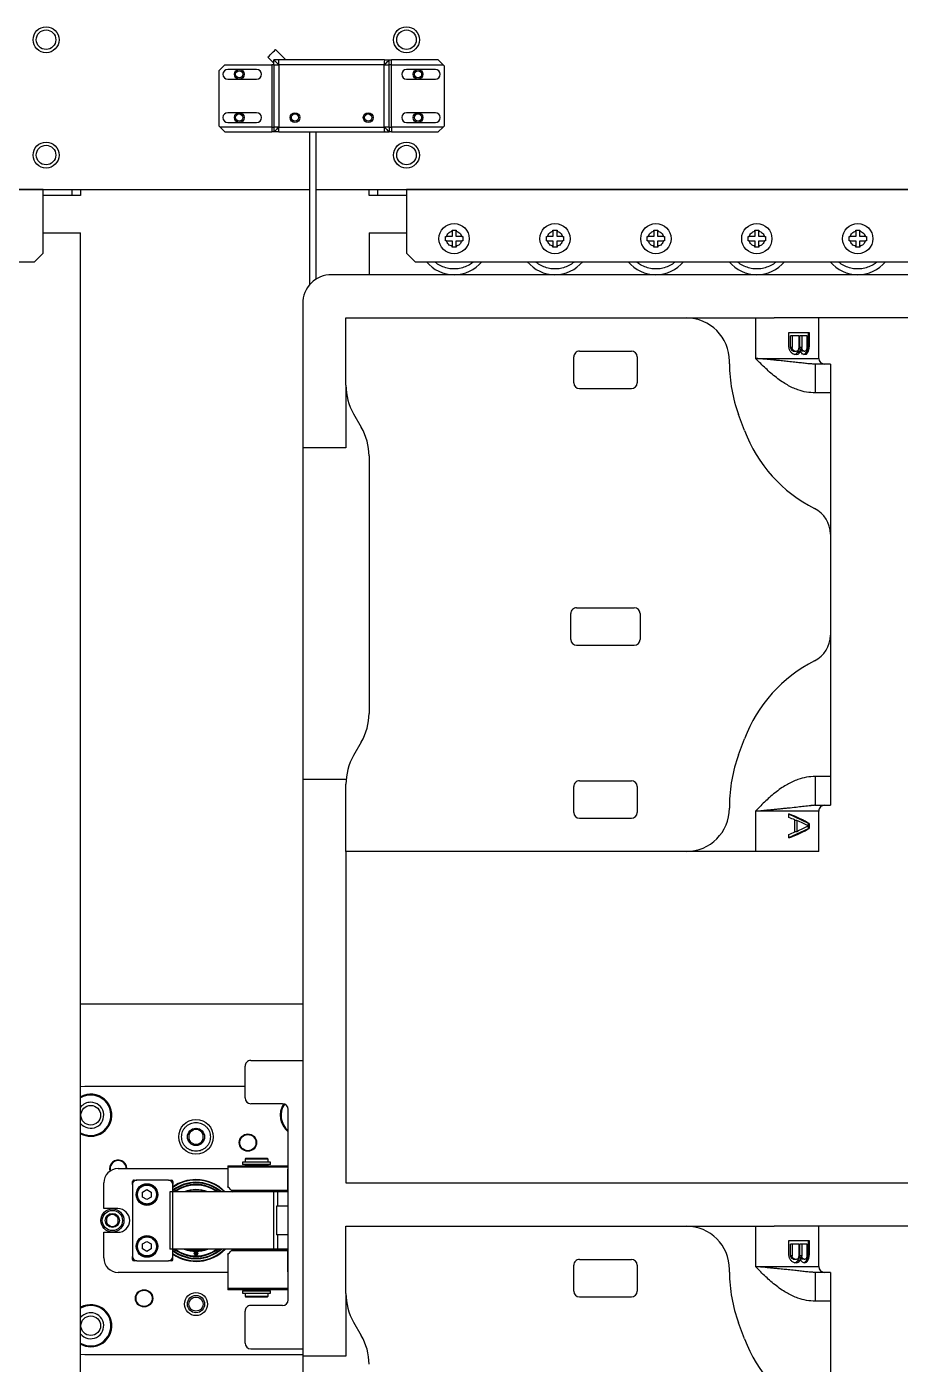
# Model space of a CAD drawing. Header units: millimetres. Extents: x 914 to 910632, y -176 to 682692.
# Drawn here: x 2383.56 to 2388.33, y 1809.7 to 1817.01 of the extents above; entities that cross this region are included whole.
import ezdxf

# ---------------------------------------------------------------- set-up
doc = ezdxf.new("R2010")
doc.units = ezdxf.units.MM
doc.layers.add('画图', color=3, linetype='Continuous', lineweight=30)

# ---------------------------------------------------------------- blocks, each defined once
blk = doc.blocks.new('SDHGSJH')
at = {"color": 7, "linetype": 'Continuous', "lineweight": 30}
for p, q in [((-900, 329.05), (-900, -342.29)), ((-977, 47.21), (-977, 162.21)), ((-1160, 28.21), (-1160, 77.21)), ((-992, 47.21), (-977, 47.21)), ((-992, 25.5), (-992, 47.21)), ((-977, -152.79), (-977, 47.21)), ((-901.5, 46.71), (-977, 46.71)), ((-900, 46.57), (-901.5, 46.71)), ((-959, 44.71), (-977, 44.71)), ((-957, 42.71), (-957, 31.71)), ((-1130.25, 41.22), (-1128.18, 35.7)), ((-994.68, 35.5), (-997.32, 40.07)), ((-1160, 28.21), (-1154.78, 28.21)), ((-1160, 18.21), (-1160, 28.21)), ((-1154.78, 18.21), (-1154.78, 28.21)), ((-970, 29.71), (-959, 29.71)), ((-1093, 15.71), (-1093, 24.71)), ((-1073, 26.71), (-1091, 26.71)), ((-1071, 24.71), (-1071, 15.71)), ((-992, 25.5), (-992, 2.21)), ((-972, 27.71), (-972, -38.29)), ((-972, 24.21), (-951, 24.21)), ((-951, 23.71), (-972, 23.71)), ((-965.88, 25.46), (-965.88, 24.66)), ((-956.12, 25.46), (-965.88, 25.46)), ((-956.12, 24.66), (-965.88, 24.66)), ((-964.77, 26.71), (-964.98, 26.51)), ((-964.98, 26.51), (-964.98, 25.46)), ((-957.02, 26.51), (-964.98, 26.51)), ((-964.98, 24.46), (-964.98, 24.21)), ((-957.02, 24.46), (-964.98, 24.46)), ((-957.22, 26.71), (-964.77, 26.71)), ((-964.75, 24.66), (-964.75, 24.46)), ((-957.25, 24.46), (-957.25, 24.66)), ((-957.02, 26.51), (-957.22, 26.71)), ((-957.02, 25.46), (-957.02, 26.51)), ((-957.02, 24.21), (-957.02, 24.46)), ((-956.12, 24.66), (-956.12, 25.46)), ((-951, 23.71), (-951, 24.21)), ((-951, 12), (-951, 23.71)), ((-1160, 18.21), (-1154.78, 18.21)), ((-1156, 16.21), (-1156, 2.21)), ((-1154.78, 18.4), (-1153.33, 18.15)), ((-1151.78, 14.09), (-1152.23, 13.25)), ((-1151.78, 14.09), (-1152.21, 14.09)), ((-1151.18, 14.71), (-1151.78, 14.09)), ((-1151.18, 14.71), (-1151.71, 14.71)), ((-1151.32, 14.92), (-1150.78, 14.92)), ((-1150.76, 14.91), (-1151.18, 14.71)), ((-1149.63, 13.67), (-1149.48, 14.09)), ((-1148.77, 14.09), (-1149.48, 14.09)), ((-1148.77, 14.09), (-1148.92, 13.67)), ((-1148.17, 14.71), (-1148.86, 14.71)), ((-1148.17, 14.71), (-1148.77, 14.09)), ((-1148.39, 14.92), (-1147.56, 14.92)), ((-1147.72, 14.92), (-1148.17, 14.71)), ((-1134, 2.21), (-1134, 16.21)), ((-1125, 18.15), (-1125, 17.21)), ((-971.72, 17.86), (-972, 18.15)), ((-972, 17.86), (-971.72, 17.86)), ((-971.72, 10.86), (-971.72, 17.86)), ((-951, 18.21), (-913, 18.21)), ((-931.5, 14.21), (-930.5, 14.21)), ((-919.5, 14.21), (-930.5, 14.21)), ((-919.5, 14.21), (-918.5, 14.21)), ((-1152.68, 7.21), (-1152.68, 12.21)), ((-1152.38, 12.21), (-1152.68, 12.21)), ((-1152.23, 13.25), (-1152.57, 13.25)), ((-1152.23, 13.25), (-1152.38, 12.21)), ((-1152.38, 12.21), (-1152.38, 7.21)), ((-1151.96, 12.42), (-1151.96, 8.46)), ((-1150.92, 13.67), (-1151.19, 13.67)), ((-1150.92, 13.67), (-1150.28, 13.67)), ((-1150.5, 13.46), (-1149.83, 13.46)), ((-1150.28, 13.67), (-1149.83, 13.46)), ((-1150.22, 13.05), (-1149.53, 13.05)), ((-1150.07, 8.46), (-1150.07, 12.42)), ((-1150.07, 12.42), (-1149.38, 12.42)), ((-1149.83, 13.46), (-1149.53, 13.05)), ((-1149.63, 13.67), (-1148.92, 13.67)), ((-1149.53, 13.05), (-1149.38, 12.42)), ((-1149.38, 12.42), (-1149.38, 8.46)), ((-1149.18, 12.42), (-1149.18, 8.46)), ((-1147.73, 13.67), (-1148.22, 13.67)), ((-1147.12, 13.67), (-1147.73, 13.67)), ((-1147.22, 13.46), (-1146.67, 13.46)), ((-1147.12, 13.67), (-1146.67, 13.46)), ((-1146.87, 13.05), (-1146.37, 13.05)), ((-1146.7, 8.46), (-1146.7, 12.42)), ((-1146.7, 12.42), (-1146.22, 12.42)), ((-1146.67, 13.46), (-1146.37, 13.05)), ((-1146.37, 13.05), (-1146.22, 12.42)), ((-1146.22, 12.42), (-1146.22, 8.46)), ((-1145.61, 12.21), (-1145.61, 7.21)), ((-1073, 13.71), (-1091, 13.71)), ((-972, 10.58), (-971.72, 10.86)), ((-972, 10.86), (-971.72, 10.86)), ((-952.6, 10.26), (-972, 10.26)), ((-972, 10.11), (-968.22, 10.11)), ((-971.82, 10.76), (-952.19, 10.76)), ((-968.22, 5.21), (-968.22, 10.11)), ((-968.22, 10.11), (-966.96, 10.11)), ((-966.96, 10.11), (-966.96, -9.69)), ((-966.96, 10.11), (-932.01, 10.11)), ((-964.98, 10.26), (-964.98, 10.11)), ((-957.02, 10.11), (-957.02, 10.26)), ((-952.72, 10.11), (-952.6, 10.26)), ((-952.6, 10.26), (-952.19, 10.76)), ((-932.01, 10.11), (-932.01, -9.69)), ((-932.01, 10.11), (-930.95, 10.11)), ((-932, 13.71), (-932, 12.71)), ((-932, 12.71), (-932, 10.11)), ((-930.95, -9.69), (-930.95, 10.11)), ((-924.5, 10.08), (-923, 10.94)), ((-924.5, 8.35), (-924.5, 10.08)), ((-923, 10.94), (-921.5, 10.08)), ((-921.5, 10.08), (-921.5, 8.35)), ((-918, 13.71), (-918, 12.71)), ((-918, -12.29), (-918, 12.71)), ((-908, 13.21), (-908, 4.31)), ((-1145.61, 7.21), (-1152.68, 7.21)), ((-1151.96, 8.46), (-1150.07, 8.46)), ((-1150.07, 8.46), (-1149.38, 8.46)), ((-1149.18, 8.46), (-1146.7, 8.46)), ((-1146.7, 8.46), (-1146.22, 8.46)), ((-972, 5.21), (-968.22, 5.21)), ((-968.22, 5.21), (-967.91, 5.21)), ((-967.91, -4.79), (-967.91, 5.21)), ((-923, 7.48), (-924.5, 8.35)), ((-921.5, 8.35), (-923, 7.48)), ((-1202, 2.21), (-1140.56, 2.21)), ((-1134, 2.21), (-1140.56, 2.21)), ((-1110, 2.21), (-1134, 2.21)), ((-992, 2.21), (-1110, 2.21)), ((-908, 4.31), (-912.9, 4.31)), ((-912.9, -3.89), (-908, -3.89)), ((-908, -3.89), (-908, -12.79)), ((-972, -4.79), (-968.22, -4.79)), ((-968.22, -9.69), (-968.22, -4.79)), ((-968.22, -4.79), (-967.91, -4.79)), ((-924.5, -7.92), (-923, -7.06)), ((-924.5, -9.65), (-924.5, -7.92)), ((-923, -7.06), (-921.5, -7.92)), ((-921.5, -7.92), (-921.5, -9.65)), ((-992, -12.79), (-1202, -12.79)), ((-992, -127.79), (-992, -12.79)), ((-972, -9.69), (-968.22, -9.69)), ((-972, -9.84), (-952.6, -9.84)), ((-971.72, -10.44), (-972, -10.15)), ((-971.72, -10.44), (-972, -10.44)), ((-952.19, -10.34), (-971.82, -10.34)), ((-971.72, -17.44), (-971.72, -10.44)), ((-968.22, -9.69), (-966.96, -9.69)), ((-966.96, -9.69), (-932.01, -9.69)), ((-964.98, -9.69), (-964.98, -9.84)), ((-957.02, -9.84), (-957.02, -9.69)), ((-952.6, -9.84), (-952.72, -9.69)), ((-952.19, -10.34), (-952.6, -9.84)), ((-951, -18.29), (-951, -11.57)), ((-932.01, -9.69), (-930.95, -9.69)), ((-932, -9.69), (-932, -12.29)), ((-932, -13.29), (-932, -12.29)), ((-930.5, -13.79), (-931.5, -13.79)), ((-930.5, -13.79), (-919.5, -13.79)), ((-923, -10.52), (-924.5, -9.65)), ((-921.5, -9.65), (-923, -10.52)), ((-918.5, -13.79), (-919.5, -13.79)), ((-918, -12.29), (-918, -13.29)), ((-972, -17.72), (-971.72, -17.44)), ((-971.72, -17.44), (-972, -17.44)), ((-972, -18.29), (-951, -18.29)), ((-913, -17.79), (-951, -17.79)), ((-951, -18.79), (-951, -18.29)), ((-951, -18.79), (-972, -18.79)), ((-965.88, -19.24), (-965.88, -20.04)), ((-965.88, -19.24), (-956.12, -19.24)), ((-965.88, -20.04), (-956.12, -20.04)), ((-964.98, -18.79), (-964.98, -19.04)), ((-964.98, -19.04), (-957.02, -19.04)), ((-964.98, -20.04), (-964.98, -21.09)), ((-964.98, -21.09), (-964.77, -21.29)), ((-964.98, -21.09), (-957.02, -21.09)), ((-964.77, -21.29), (-957.22, -21.29)), ((-964.75, -19.04), (-964.75, -19.24)), ((-957.25, -19.24), (-957.25, -19.04)), ((-957.22, -21.29), (-957.02, -21.09)), ((-957.02, -19.04), (-957.02, -18.79)), ((-957.02, -21.09), (-957.02, -20.04)), ((-956.12, -20.04), (-956.12, -19.24)), ((-970, -40.29), (-959, -40.29)), ((-957, -42.29), (-957, -53.29)), ((-957, -46.29), (-901.5, -46.29)), ((-901.5, -46.29), (-900, -46.15)), ((-959, -55.29), (-977, -55.29)), ((-977, -74.79), (-900, -74.79)), ((-1156, -127.79), (-1156, -141.79)), ((-1156, -127.79), (-1134, -127.79)), ((-1134, -141.79), (-1134, -127.79)), ((-1134, -127.79), (-1110, -127.79)), ((-1110, -127.79), (-992, -127.79)), ((-992, -127.79), (-992, -151.07)), ((-1145.61, -132.6), (-1152.38, -135.79)), ((-1145.61, -132.45), (-1145.61, -133.7)), ((-1152.68, -137.45), (-1152.68, -135.79)), ((-1152.68, -135.79), (-1152.38, -135.79)), ((-1152.38, -137.45), (-1152.68, -137.45)), ((-1152.38, -135.79), (-1152.38, -137.45)), ((-1152.38, -137.45), (-1145.61, -140.65)), ((-1148.39, -138.5), (-1148.39, -134.75)), ((-1147.73, -134.75), (-1148.39, -134.75)), ((-1148.39, -138.5), (-1147.73, -138.5)), ((-1147.73, -134.54), (-1147.73, -138.7)), ((-1154.78, -143.79), (-1160, -143.79)), ((-1160, -153.79), (-1160, -143.79)), ((-1153.33, -143.73), (-1154.78, -143.98)), ((-1154.78, -153.79), (-1154.78, -143.79)), ((-1153.38, -143.71), (-1154.46, -143.77)), ((-1145.61, -139.54), (-1145.61, -140.79)), ((-1125, -143.72), (-1125, -142.79)), ((-1093, -150.29), (-1093, -141.29)), ((-1073, -139.29), (-1091, -139.29)), ((-1071, -141.29), (-1071, -150.29)), ((-1073, -152.29), (-1091, -152.29)), ((-977, -152.79), (-992, -152.79)), ((-977, -267.79), (-977, -152.79)), ((-1160, -153.79), (-1154.78, -153.79)), ((-1160, -202.79), (-1160, -153.79)), ((-1128.18, -161.28), (-1130.25, -166.8)), ((-997.32, -165.65), (-994.68, -161.07)), ((-1000, -264.93), (-1000, -175.65)), ((-1072, -199.29), (-1092, -199.29)), ((-1160, -237.79), (-1160, -202.79)), ((-1094, -210.29), (-1094, -201.29)), ((-1070, -201.29), (-1070, -210.29)), ((-1072, -212.29), (-1092, -212.29)), ((-1160, -286.79), (-1160, -237.79)), ((-992, -289.5), (-992, -267.79)), ((-992, -267.79), (-977, -267.79)), ((-977, -317.79), (-977, -267.79)), ((-1130.25, -273.78), (-1128.18, -279.3)), ((-994.68, -279.5), (-997.32, -274.93)), ((-1160, -286.79), (-1154.78, -286.79)), ((-1160, -296.79), (-1160, -286.79)), ((-1154.78, -296.79), (-1154.78, -286.79)), ((-1093, -299.29), (-1093, -290.29)), ((-1073, -288.29), (-1091, -288.29)), ((-1071, -290.29), (-1071, -299.29)), ((-992, -289.5), (-992, -312.79)), ((-1160, -296.79), (-1154.78, -296.79)), ((-1154.78, -296.6), (-1153.33, -296.85)), ((-1125, -296.85), (-1125, -297.79)), ((-1156, -298.79), (-1156, -312.79)), ((-1151.78, -300.91), (-1152.23, -301.75)), ((-1151.78, -300.91), (-1152.21, -300.91)), ((-1151.18, -300.29), (-1151.78, -300.91)), ((-1151.18, -300.29), (-1151.71, -300.29)), ((-1151.32, -300.08), (-1150.78, -300.08)), ((-1150.92, -301.33), (-1151.19, -301.33)), ((-1150.76, -300.09), (-1151.18, -300.29)), ((-1150.92, -301.33), (-1150.28, -301.33)), ((-1150.28, -301.33), (-1149.83, -301.54)), ((-1149.63, -301.33), (-1149.48, -300.91)), ((-1149.63, -301.33), (-1148.92, -301.33)), ((-1148.77, -300.91), (-1149.48, -300.91)), ((-1148.77, -300.91), (-1148.92, -301.33)), ((-1148.17, -300.29), (-1148.86, -300.29)), ((-1148.17, -300.29), (-1148.77, -300.91)), ((-1148.39, -300.08), (-1147.56, -300.08)), ((-1147.73, -301.33), (-1148.22, -301.33)), ((-1147.72, -300.08), (-1148.17, -300.29)), ((-1147.12, -301.33), (-1147.73, -301.33)), ((-1147.12, -301.33), (-1146.67, -301.54)), ((-1134, -312.79), (-1134, -298.79)), ((-1073, -301.29), (-1091, -301.29)), ((-1152.68, -307.79), (-1152.68, -302.79)), ((-1152.38, -302.79), (-1152.68, -302.79)), ((-1152.23, -301.75), (-1152.57, -301.75)), ((-1152.23, -301.75), (-1152.38, -302.79)), ((-1152.38, -302.79), (-1152.38, -307.79)), ((-1151.96, -302.58), (-1151.96, -306.54)), ((-1150.5, -301.54), (-1149.83, -301.54)), ((-1150.22, -301.95), (-1149.53, -301.95)), ((-1150.07, -306.54), (-1150.07, -302.58)), ((-1150.07, -302.58), (-1149.38, -302.58)), ((-1149.83, -301.54), (-1149.53, -301.95)), ((-1149.53, -301.95), (-1149.38, -302.58)), ((-1149.38, -302.58), (-1149.38, -306.54)), ((-1149.18, -302.58), (-1149.18, -306.54)), ((-1147.22, -301.54), (-1146.67, -301.54)), ((-1146.87, -301.95), (-1146.37, -301.95)), ((-1146.7, -306.54), (-1146.7, -302.58)), ((-1146.7, -302.58), (-1146.22, -302.58)), ((-1146.67, -301.54), (-1146.37, -301.95)), ((-1146.37, -301.95), (-1146.22, -302.58)), ((-1146.22, -302.58), (-1146.22, -306.54)), ((-1145.61, -302.79), (-1145.61, -307.79)), ((-1145.61, -307.79), (-1152.68, -307.79)), ((-1151.96, -306.54), (-1150.07, -306.54)), ((-1150.07, -306.54), (-1149.38, -306.54)), ((-1149.18, -306.54), (-1146.7, -306.54)), ((-1146.7, -306.54), (-1146.22, -306.54)), ((-1202, -312.79), (-1140.56, -312.79)), ((-1134, -312.79), (-1140.56, -312.79)), ((-1110, -312.79), (-1134, -312.79)), ((-992, -312.79), (-1110, -312.79)), ((-979.33, -377.29), (-979.33, -324.21)), ((-1657, -327.79), (-987, -327.79)), ((-1000, -342.29), (-1000, -327.79)), ((-981.73, -326.29), (-981.73, -377.29)), ((-1016, -332.29), (-1819.5, -332.29)), ((-1013, -335.29), (-1016, -332.29)), ((-884, -332.29), (-887, -335.29)), ((-185.7, -332.29), (-884, -332.29)), ((-1170.2, -337.63), (-1170.2, -337.29)), ((-1170.2, -337.29), (-1168.8, -337.29)), ((-1170.2, -337.63), (-1170.2, -339.59)), ((-1168.8, -337.29), (-1168.8, -337.63)), ((-1168.8, -339.59), (-1168.8, -337.63)), ((-1135.2, -337.63), (-1135.2, -337.29)), ((-1135.2, -337.29), (-1133.8, -337.29)), ((-1135.2, -337.63), (-1135.2, -339.59)), ((-1133.8, -337.29), (-1133.8, -337.63)), ((-1133.8, -339.59), (-1133.8, -337.63)), ((-1100.2, -337.63), (-1100.2, -337.29)), ((-1100.2, -337.29), (-1098.8, -337.29)), ((-1100.2, -337.63), (-1100.2, -339.59)), ((-1098.8, -337.29), (-1098.8, -337.63)), ((-1098.8, -339.59), (-1098.8, -337.63)), ((-1065.2, -337.63), (-1065.2, -337.29)), ((-1065.2, -337.29), (-1063.8, -337.29)), ((-1065.2, -337.63), (-1065.2, -339.59)), ((-1063.8, -337.29), (-1063.8, -337.63)), ((-1063.8, -339.59), (-1063.8, -337.63)), ((-1030.2, -337.63), (-1030.2, -337.29)), ((-1030.2, -337.29), (-1028.8, -337.29)), ((-1030.2, -337.63), (-1030.2, -339.59)), ((-1028.8, -337.29), (-1028.8, -337.63)), ((-1028.8, -339.59), (-1028.8, -337.63)), ((-1013, -357.29), (-1013, -335.29)), ((-887, -335.29), (-887, -357.29)), ((-1172.5, -339.59), (-1172.16, -339.59)), ((-1172.5, -340.99), (-1172.5, -339.59)), ((-1172.16, -340.99), (-1172.5, -340.99)), ((-1170.2, -339.59), (-1172.16, -339.59)), ((-1172.16, -340.99), (-1170.2, -340.99)), ((-1170.2, -340.99), (-1170.2, -342.95)), ((-1170.2, -343.29), (-1170.2, -342.95)), ((-1166.84, -339.59), (-1168.8, -339.59)), ((-1168.8, -342.95), (-1168.8, -340.99)), ((-1168.8, -340.99), (-1166.84, -340.99)), ((-1168.8, -342.95), (-1168.8, -343.29)), ((-1166.84, -339.59), (-1166.5, -339.59)), ((-1166.5, -340.99), (-1166.84, -340.99)), ((-1166.5, -339.59), (-1166.5, -340.99)), ((-1137.5, -339.59), (-1137.16, -339.59)), ((-1137.5, -340.99), (-1137.5, -339.59)), ((-1137.16, -340.99), (-1137.5, -340.99)), ((-1135.2, -339.59), (-1137.16, -339.59)), ((-1137.16, -340.99), (-1135.2, -340.99)), ((-1135.2, -340.99), (-1135.2, -342.95)), ((-1135.2, -343.29), (-1135.2, -342.95)), ((-1131.84, -339.59), (-1133.8, -339.59)), ((-1133.8, -342.95), (-1133.8, -340.99)), ((-1133.8, -340.99), (-1131.84, -340.99)), ((-1133.8, -342.95), (-1133.8, -343.29)), ((-1131.84, -339.59), (-1131.5, -339.59)), ((-1131.5, -340.99), (-1131.84, -340.99)), ((-1131.5, -339.59), (-1131.5, -340.99)), ((-1102.5, -339.59), (-1102.16, -339.59)), ((-1102.5, -340.99), (-1102.5, -339.59)), ((-1102.16, -340.99), (-1102.5, -340.99)), ((-1100.2, -339.59), (-1102.16, -339.59)), ((-1102.16, -340.99), (-1100.2, -340.99)), ((-1100.2, -340.99), (-1100.2, -342.95)), ((-1100.2, -343.29), (-1100.2, -342.95)), ((-1096.84, -339.59), (-1098.8, -339.59)), ((-1098.8, -342.95), (-1098.8, -340.99)), ((-1098.8, -340.99), (-1096.84, -340.99)), ((-1098.8, -342.95), (-1098.8, -343.29)), ((-1096.84, -339.59), (-1096.5, -339.59)), ((-1096.5, -340.99), (-1096.84, -340.99)), ((-1096.5, -339.59), (-1096.5, -340.99)), ((-1067.5, -339.59), (-1067.16, -339.59)), ((-1067.5, -340.99), (-1067.5, -339.59)), ((-1067.16, -340.99), (-1067.5, -340.99)), ((-1065.2, -339.59), (-1067.16, -339.59)), ((-1067.16, -340.99), (-1065.2, -340.99)), ((-1065.2, -340.99), (-1065.2, -342.95)), ((-1065.2, -343.29), (-1065.2, -342.95)), ((-1061.84, -339.59), (-1063.8, -339.59)), ((-1063.8, -342.95), (-1063.8, -340.99)), ((-1063.8, -340.99), (-1061.84, -340.99)), ((-1063.8, -342.95), (-1063.8, -343.29)), ((-1061.84, -339.59), (-1061.5, -339.59)), ((-1061.5, -340.99), (-1061.84, -340.99)), ((-1061.5, -339.59), (-1061.5, -340.99)), ((-1032.5, -339.59), (-1032.16, -339.59)), ((-1032.5, -340.99), (-1032.5, -339.59)), ((-1032.16, -340.99), (-1032.5, -340.99)), ((-1030.2, -339.59), (-1032.16, -339.59)), ((-1032.16, -340.99), (-1030.2, -340.99)), ((-1030.2, -340.99), (-1030.2, -342.95)), ((-1030.2, -343.29), (-1030.2, -342.95)), ((-1026.84, -339.59), (-1028.8, -339.59)), ((-1028.8, -342.95), (-1028.8, -340.99)), ((-1028.8, -340.99), (-1026.84, -340.99)), ((-1028.8, -342.95), (-1028.8, -343.29)), ((-1026.84, -339.59), (-1026.5, -339.59)), ((-1026.5, -340.99), (-1026.84, -340.99)), ((-1026.5, -339.59), (-1026.5, -340.99)), ((-1000, -342.29), (-1013, -342.29)), ((-887, -342.29), (-900, -342.29)), ((-1168.8, -343.29), (-1170.2, -343.29)), ((-1133.8, -343.29), (-1135.2, -343.29)), ((-1098.8, -343.29), (-1100.2, -343.29)), ((-1063.8, -343.29), (-1065.2, -343.29)), ((-1028.8, -343.29), (-1030.2, -343.29)), ((-1013, -355.29), (-1003, -355.29)), ((-1003, -357.29), (-1003, -355.29)), ((-1003, -355.29), (-1000, -355.29)), ((-1000, -355.29), (-1000, -357.29)), ((-900, -357.29), (-900, -355.29)), ((-900, -355.29), (-897, -355.29)), ((-897, -355.29), (-897, -357.29)), ((-897, -355.29), (-887, -355.29)), ((-981.73, -357.29), (-1926, -357.29)), ((-1886, -357.29), (-1013, -357.29)), ((-185.7, -357.29), (-979.33, -357.29)), ((-887, -357.29), (-185.7, -357.29)), ((-1025.74, -378.99), (-1026.03, -379.29)), ((-1026.03, -400.29), (-1026.03, -379.29)), ((-1024.03, -377.29), (-1025.74, -378.99)), ((-1025.74, -378.99), (-1007.77, -378.99)), ((-1007.77, -377.29), (-1024.03, -377.29)), ((-1007.77, -378.99), (-1007.77, -377.29)), ((-1007.77, -377.29), (-1007.03, -377.29)), ((-1007.77, -378.99), (-1007.77, -400.58)), ((-1007.03, -378.99), (-1007.77, -378.99)), ((-1007.03, -378.99), (-1007.03, -377.29)), ((-1005.33, -377.29), (-1007.03, -377.29)), ((-1007.03, -378.99), (-1006.9, -379)), ((-1007.03, -378.99), (-1007.03, -400.58)), ((-1006.9, -379), (-1006.52, -379.01)), ((-1006.52, -379.01), (-1005.96, -379.02)), ((-1005.96, -379.02), (-1005.3, -379.02)), ((-1005.32, -377.42), (-1005.33, -377.29)), ((-968.74, -377.29), (-1005.33, -377.29)), ((-1005.31, -377.8), (-1005.32, -377.42)), ((-1005.3, -378.36), (-1005.31, -377.8)), ((-1005.3, -379.02), (-1005.3, -400.55)), ((-968.77, -379.02), (-1005.3, -379.02)), ((-968.76, -378.36), (-968.77, -379.02)), ((-968.77, -379.02), (-968.1, -379.02)), ((-968.77, -400.55), (-968.77, -379.02)), ((-968.75, -377.8), (-968.76, -378.36)), ((-968.74, -377.29), (-968.75, -377.42)), ((-968.75, -377.42), (-968.75, -377.8)), ((-968.74, -377.29), (-967.03, -377.29)), ((-968.1, -379.02), (-967.54, -379.01)), ((-967.54, -379.01), (-967.16, -379)), ((-967.16, -379), (-967.03, -378.99)), ((-967.03, -378.99), (-967.03, -377.29)), ((-967.03, -377.29), (-966.3, -377.29)), ((-967.03, -400.58), (-967.03, -378.99)), ((-966.3, -378.99), (-967.03, -378.99)), ((-966.3, -378.99), (-966.3, -377.29)), ((-950.03, -377.29), (-966.3, -377.29)), ((-966.3, -400.58), (-966.3, -378.99)), ((-966.3, -378.99), (-948.33, -378.99)), ((-948.33, -378.99), (-950.03, -377.29)), ((-948.03, -379.29), (-948.33, -378.99)), ((-948.03, -379.29), (-948.03, -398.58)), ((-1013.03, -380.59), (-1023.03, -380.59)), ((-1023.03, -383.99), (-1013.03, -383.99)), ((-951.03, -380.59), (-961.03, -380.59)), ((-961.03, -383.99), (-951.03, -383.99)), ((-1013.03, -395.59), (-1023.03, -395.59)), ((-951.03, -395.59), (-961.03, -395.59)), ((-950.03, -400.58), (-948.03, -398.58)), ((-1026.03, -400.29), (-1025.74, -400.58)), ((-1007.77, -400.58), (-1025.74, -400.58)), ((-1025.74, -400.58), (-1024.03, -402.29)), ((-1024.03, -402.29), (-1007.77, -402.29)), ((-1023.03, -398.99), (-1013.03, -398.99)), ((-1007.77, -400.58), (-1007.77, -402.29)), ((-1007.77, -400.58), (-1007.03, -400.58)), ((-1007.03, -402.29), (-1007.77, -402.29)), ((-1006.9, -400.57), (-1007.03, -400.58)), ((-1007.03, -400.58), (-1007.03, -402.29)), ((-1005.33, -402.29), (-1007.03, -402.29)), ((-1006.52, -400.57), (-1006.9, -400.57)), ((-1005.96, -400.56), (-1006.52, -400.57)), ((-1005.33, -402.29), (-1005.32, -402.16)), ((-1005.33, -402.29), (-968.74, -402.29)), ((-1005.32, -402.16), (-1005.31, -401.78)), ((-1005.31, -401.78), (-1005.3, -401.22)), ((-1005.3, -401.22), (-1005.3, -400.55)), ((-1005.3, -400.55), (-968.77, -400.55)), ((-971.15, -402.29), (-967.56, -405.87)), ((-968.1, -400.56), (-968.77, -400.55)), ((-968.77, -400.55), (-968.76, -401.22)), ((-968.76, -401.22), (-968.75, -401.78)), ((-968.75, -401.78), (-968.75, -402.16)), ((-968.75, -402.16), (-968.74, -402.29)), ((-968.74, -402.29), (-967.03, -402.29)), ((-967.54, -400.57), (-968.1, -400.56)), ((-967.16, -400.57), (-967.54, -400.57)), ((-967.03, -400.58), (-967.16, -400.57)), ((-967.03, -400.58), (-967.03, -402.29)), ((-967.03, -400.58), (-966.3, -400.58)), ((-964.95, -403.26), (-967.03, -401.17)), ((-950.03, -400.58), (-966.3, -400.58)), ((-961.03, -398.99), (-951.03, -398.99))]:
    blk.add_line(p, q, dxfattribs=at)
at = {"color": 8, "linetype": 'Continuous', "lineweight": 30}
for p, q in [((-1134, 16.21), (-1156, 16.21)), ((-1156, -141.79), (-1134, -141.79)), ((-1154.45, -143.77), (-1153.27, -143.72)), ((-1134, -298.79), (-1156, -298.79))]:
    blk.add_line(p, q, dxfattribs=at)
at = {"color": 7, "linetype": 'Continuous', "lineweight": 30, "flags": 128}
for points in [[(-940, 10.71), (-941.93, 10.53), (-943.5, 10.11)], [(-940, 10.51), (-941.89, 10.34), (-942.84, 10.11)], [(-936.5, 10.11), (-938.07, 10.53), (-940, 10.71)], [(-937.16, 10.11), (-938.11, 10.34), (-940, 10.51)], [(-964.95, -403.26), (-965.05, -403.36), (-965.33, -403.64), (-965.75, -404.07), (-966.25, -404.57), (-966.75, -405.07), (-967.18, -405.49), (-967.46, -405.77), (-967.56, -405.87), (-967.56, -405.87)]]:
    blk.add_lwpolyline(points, dxfattribs=at)
at = {"color": 7, "linetype": 'Continuous', "lineweight": 30}
for centre, radius in [((-903.5, 36.71), 3.4), ((-940, 29.21), 4), ((-940, 29.21), 3), ((-940, 29.21), 2.46), ((-922, 27.21), 3), ((-922, 27.21), 2.8), ((-940, 11.71), 0.625), ((-923, 9.21), 3.75), ((-923, 9.21), 3.5), ((-911, 0.21), 4), ((-911, 0.21), 3.5), ((-911, 0.21), 2.45), ((-923, -8.79), 3.75), ((-923, -8.79), 3.5), ((-940, -28.79), 6), ((-958, -26.79), 3), ((-958, -26.79), 2.8), ((-940, -28.79), 3), ((-903.5, -36.29), 3.4), ((-1169.5, -340.29), 5.25), ((-1134.5, -340.29), 5.25), ((-1099.5, -340.29), 5.25), ((-1064.5, -340.29), 5.25), ((-1029.5, -340.29), 5.25), ((-1013, -369.29), 4.5), ((-1013, -369.29), 3.4), ((-888, -369.29), 4.5), ((-888, -369.29), 3.4), ((-1017, -382.29), 1.7), ((-1017, -382.29), 1.25), ((-999.73, -382.29), 1.7), ((-999.73, -382.29), 1.25), ((-974.33, -382.29), 1.7), ((-974.33, -382.29), 1.25), ((-955, -382.29), 1.7), ((-955, -382.29), 1.25), ((-1017, -397.29), 1.7), ((-1017, -397.29), 1.25), ((-955, -397.29), 1.7), ((-955, -397.29), 1.25), ((-1013, -409.29), 4.5), ((-1013, -409.29), 3.4), ((-888, -409.29), 4.5), ((-888, -409.29), 3.4)]:
    blk.add_circle(centre, radius, dxfattribs=at)
for centre, radius, start, end in [((-1177.07, 23.67), 50, 20.556, 63.1813), ((-980, 50.07), 20, 180, 210), ((-959, 42.71), 2, 0, 90), ((-903.5, 36.71), 7.3, 90, 298.6496), ((-903.5, 36.71), 7, 60, 270), ((-903.5, 36.71), 7.3, 61.3504, 90), ((-903.5, 36.71), 4.5, 38.9424, 270), ((-1175, 18.15), 50, 0, 20.556), ((-1012, 25.5), 20, 0, 30), ((-903.5, 36.71), 4.5, 270, 321.0576), ((-970, 27.71), 2, 90, 180), ((-959, 31.71), 2, 270, 0), ((-903.5, 36.71), 7, 270, 300), ((-1091, 24.71), 2, 90, 180), ((-1073, 24.71), 2, 0, 90), ((-1158, 16.21), 2, 0, 90), ((-1110, 17.21), 15, 180, 270), ((-1091, 15.71), 2, 180, 270), ((-1073, 15.71), 2, 270, 0), ((-940, 0.21), 14.19, 55.6771, 135.7514), ((-940, 0.21), 14, 55.1501, 134.9971), ((-931.5, 13.71), 0.5, 90, 180), ((-930.5, 12.71), 1.5, 90, 180), ((-919.5, 12.71), 1.5, 0, 90), ((-918.5, 13.71), 0.5, 0, 90), ((-913, 13.21), 5, 0, 90), ((-940, 0.21), 16.12, 133.0301, 139.1208), ((-940, 0.21), 13.25, 52.8594, 131.6542), ((-940, 0.21), 13.05, 52.1913, 130.6572), ((-940, 0.21), 12.5, 52.3728, 127.6272), ((-940, 0.21), 12.3, 53.5985, 126.4015), ((-940, 0.21), 10.7, 90, 112.2964), ((-940, 0.21), 10.1, 78.5788, 101.4212), ((-940, 0.21), 10.7, 67.7036, 90), ((-912.9, 0.21), 4.1, 90, 270), ((-911, 0.21), 2.08, 135.4517, 164.5483), ((-911, 0.21), 2.08, 75.4517, 104.5483), ((-911, 0.21), 2.07, 15.4517, 44.5483), ((-911, 0.21), 2.08, 195.4517, 224.5483), ((-911, 0.21), 2.07, 255.4517, 284.5483), ((-911, 0.21), 2.07, 315.4517, 344.5483), ((-940, 0.21), 16.12, 220.8792, 226.9699), ((-940, 0.21), 14.19, 224.2486, 270), ((-940, 0.21), 14, 225.0029, 270), ((-940, 0.21), 13.25, 228.3458, 270), ((-940, 0.21), 13.05, 229.3428, 270), ((-940, 0.21), 12.5, 232.3728, 270), ((-940, 0.21), 12.3, 233.5985, 270), ((-940, 0.21), 10.7, 247.7036, 292.2964), ((-940, 0.21), 10.5, 250.537, 289.463), ((-940, 0.21), 12.3, 270, 306.4015), ((-940, 0.21), 12.5, 270, 307.6272), ((-940, 0.21), 13.05, 270, 307.8087), ((-940, 0.21), 13.25, 270, 307.1406), ((-940, 0.21), 14, 270, 304.8499), ((-940, 0.21), 14.19, 270, 304.3229), ((-930.5, -12.29), 1.5, 180, 270), ((-931.5, -13.29), 0.5, 180, 270), ((-919.5, -12.29), 1.5, 270, 0), ((-918.5, -13.29), 0.5, 270, 0), ((-913, -12.79), 5, 270, 0), ((-913, -17.79), 3, 180, 17.4576), ((-913, -17.79), 2.8, 180, 270), ((-913, -17.79), 2.8, 270, 16.2602), ((-940, -28.79), 2.55, 131.3649, 168.6351), ((-940, -28.79), 2.55, 71.3649, 108.6351), ((-940, -28.79), 2.55, 11.3649, 48.6351), ((-976.5, -36.29), 7.3, 327.0987, 51.9435), ((-976.5, -36.29), 7, 326.3138, 49.9948), ((-940, -28.79), 2.55, 191.3649, 228.6351), ((-940, -28.79), 2.55, 251.3649, 288.6351), ((-940, -28.79), 2.55, 311.3649, 348.6351), ((-903.5, -36.29), 7.3, 90, 298.6496), ((-903.5, -36.29), 7, 60, 270), ((-903.5, -36.29), 4.5, 38.9424, 270), ((-903.5, -36.29), 7.3, 61.3504, 90), ((-970, -38.29), 2, 180, 270), ((-959, -42.29), 2, 0, 90), ((-903.5, -36.29), 4.5, 270, 321.0576), ((-903.5, -36.29), 7, 270, 300), ((-959, -53.29), 2, 270, 0), ((-1110, -142.79), 15, 90, 180), ((-1158, -141.79), 2, 270, 0), ((-1175, -143.72), 50, 339.444, 0), ((-1091, -141.29), 2, 90, 180), ((-1073, -141.29), 2, 0, 90), ((-1091, -150.29), 2, 180, 270), ((-1073, -150.29), 2, 270, 0), ((-1012, -151.07), 20, 330, 0), ((-1177.07, -149.24), 50, 296.8187, 339.444), ((-980, -175.65), 20, 150, 180), ((-1150, -202.79), 10, 116.8187, 180), ((-1092, -201.29), 2, 90, 180), ((-1072, -201.29), 2, 0, 90), ((-1092, -210.29), 2, 180, 270), ((-1072, -210.29), 2, 270, 0), ((-1150, -237.79), 10, 180, 243.1813), ((-1177.07, -291.33), 50, 20.556, 63.1813), ((-980, -264.93), 20, 180, 210), ((-1175, -296.85), 50, 0, 20.556), ((-1012, -289.5), 20, 0, 30), ((-1091, -290.29), 2, 90, 180), ((-1073, -290.29), 2, 0, 90), ((-1158, -298.79), 2, 0, 90), ((-1110, -297.79), 15, 180, 270), ((-1091, -299.29), 2, 180, 270), ((-1073, -299.29), 2, 270, 0), ((-987, -317.79), 10, 270, 0), ((-1169.5, -340.29), 12.5, 39.7918, 140.2082), ((-1134.5, -340.29), 12.5, 39.7918, 140.2082), ((-1099.5, -340.29), 12.5, 39.7918, 140.2082), ((-1064.5, -340.29), 12.5, 39.7918, 140.2082), ((-1029.5, -340.29), 12.5, 39.7918, 140.2082), ((-1023.03, -382.29), 1.7, 90, 270), ((-1013.03, -382.29), 1.7, 270, 90), ((-961.03, -382.29), 1.7, 90, 270), ((-951.03, -382.29), 1.7, 270, 90), ((-1023.03, -397.29), 1.7, 90, 270), ((-1013.03, -397.29), 1.7, 270, 90), ((-961.03, -397.29), 1.7, 90, 270), ((-951.03, -397.29), 1.7, 270, 90)]:
    blk.add_arc(centre, radius, start, end, dxfattribs=at)
for centre, major_axis, ratio, start_param, end_param in [((-1134, 19.5), (-19.09, -27.72), 0.394462, 5.167401, 5.197033), ((-1134, 17.13), (-21.33, -13.87), 0.388181, 5.400959, 5.440213), ((-1134, 15.79), (-21.97, -5.34), 0.218533, 5.565909, 5.595193), ((-1134, 14.33), (-21.97, 5.34), 0.218533, 0.756165, 0.785246), ((-1134, 13.85), (-21.33, 13.87), 0.388181, 0.97948, 1.018189), ((-1134, 13.46), (17.41, -42.73), 0.314774, 4.570346, 4.580018), ((-1134, 14.01), (-21.33, -13.87), 0.388181, 5.206955, 5.245653), ((-1134, 14.4), (-21.97, -5.34), 0.218533, 5.372125, 5.401189), ((-1134, 15.79), (-21.97, 5.34), 0.218533, 0.959649, 0.988933), ((-1134, 17.13), (-21.33, 13.87), 0.388181, 1.183167, 1.22242), ((-1134, 19.5), (19.09, -27.72), 0.394462, 4.636825, 4.666457), ((-1134, 36.69), (-15.88, -107.68), 0.141419, 4.952593, 4.962513), ((-1134, 23.36), (-16.43, -64.52), 0.226815, 4.930336, 4.940141), ((-1134, 16.48), (-20.41, -19.81), 0.414084, 5.256307, 5.275871), ((-1134, 14.47), (-21.97, -5.34), 0.218533, 5.556172, 5.585418), ((-1134, 13.01), (-21.97, 5.34), 0.218533, 0.746457, 0.775559), ((-1134, 12.11), (-20.41, 19.81), 0.414084, 1.10467, 1.12404), ((-1134, 10.23), (16.43, -64.52), 0.226815, 4.611168, 4.620846), ((-1134, 10.86), (-16.43, -64.52), 0.226815, 4.736221, 4.745896), ((-1134, 12.32), (-20.41, -19.81), 0.414084, 5.062395, 5.081756), ((-1134, 13.08), (-21.97, -5.34), 0.218533, 5.362425, 5.391506), ((-1134, 14.47), (-21.97, 5.34), 0.218533, 0.949912, 0.979159), ((-1134, 16.48), (-20.41, 19.81), 0.414084, 1.30827, 1.327833), ((-1134, 23.36), (16.43, -64.52), 0.226815, 4.814961, 4.824766), ((-1134, 36.69), (15.88, -107.68), 0.141419, 4.910897, 4.920817), ((-1134, -134.12), (-21.97, -5.46), 0.222648, 5.213182, 5.671735), ((-1134, -135.34), (-21.97, -5.34), 0.218533, 5.215446, 5.333273), ((-1134, -139.12), (-21.97, 5.46), 0.222648, 0.611451, 1.070003), ((-1134, -135.27), (-21.97, -5.34), 0.218533, 5.372125, 5.634447), ((-1134, -137.98), (-21.97, 5.34), 0.218533, 0.648739, 0.91106), ((-1134, -137.91), (-21.97, 5.34), 0.218533, 0.949912, 1.067739), ((-1134, -295.5), (-19.09, -27.72), 0.394462, 5.167401, 5.197033), ((-1134, -297.87), (-21.33, -13.87), 0.388181, 5.400959, 5.440213), ((-1134, -299.21), (-21.97, -5.34), 0.218533, 5.565909, 5.595193), ((-1134, -300.53), (-21.97, -5.34), 0.218533, 5.556172, 5.585418), ((-1134, -301.99), (-21.97, 5.34), 0.218533, 0.746457, 0.775559), ((-1134, -300.67), (-21.97, 5.34), 0.218533, 0.756165, 0.785246), ((-1134, -301.15), (-21.33, 13.87), 0.388181, 0.97948, 1.018189), ((-1134, -301.54), (17.41, -42.73), 0.314774, 4.570346, 4.580018), ((-1134, -300.99), (-21.33, -13.87), 0.388181, 5.206955, 5.245653), ((-1134, -300.6), (-21.97, -5.34), 0.218533, 5.372125, 5.401189), ((-1134, -301.92), (-21.97, -5.34), 0.218533, 5.362425, 5.391506), ((-1134, -300.53), (-21.97, 5.34), 0.218533, 0.949912, 0.979159), ((-1134, -299.21), (-21.97, 5.34), 0.218533, 0.959649, 0.988933), ((-1134, -297.87), (-21.33, 13.87), 0.388181, 1.183167, 1.22242), ((-1134, -295.5), (19.09, -27.72), 0.394462, 4.636825, 4.666457), ((-1134, -278.31), (-15.88, -107.68), 0.141419, 4.952593, 4.962513), ((-1134, -291.64), (-16.43, -64.52), 0.226815, 4.930336, 4.940141), ((-1134, -298.52), (-20.41, -19.81), 0.414084, 5.256307, 5.275871), ((-1134, -302.89), (-20.41, 19.81), 0.414084, 1.10467, 1.12404), ((-1134, -304.77), (16.43, -64.52), 0.226815, 4.611168, 4.620846), ((-1134, -304.14), (-16.43, -64.52), 0.226815, 4.736221, 4.745896), ((-1134, -302.68), (-20.41, -19.81), 0.414084, 5.062395, 5.081756), ((-1134, -298.52), (-20.41, 19.81), 0.414084, 1.30827, 1.327833), ((-1134, -291.64), (16.43, -64.52), 0.226815, 4.814961, 4.824766), ((-1134, -278.31), (15.88, -107.68), 0.141419, 4.910897, 4.920817)]:
    blk.add_ellipse(centre, major_axis=major_axis, ratio=ratio, start_param=start_param, end_param=end_param, dxfattribs=at)
for points, knots in [([(-1154.78, 28.21), (-1153.76, 28.15), (-1151.7, 28.04), (-1149.08, 27.29), (-1146.88, 26.4), (-1145.05, 25.46), (-1143.17, 24.3), (-1141.27, 22.92), (-1139.38, 21.37), (-1137.58, 19.74), (-1135.8, 18.01), (-1134.62, 16.83), (-1134, 16.21)], [0, 0, 0, 0, 0.124884, 0.249808, 0.329578, 0.412737, 0.499845, 0.598903, 0.697884, 0.796583, 0.89415, 1, 1, 1, 1]), ([(-1154.78, 18.21), (-1154.23, 18.19), (-1153.1, 18.16), (-1151.36, 17.97), (-1149.55, 17.77), (-1147.58, 17.54), (-1145.87, 17.36), (-1144.45, 17.21), (-1143.43, 17.1), (-1142.33, 16.99), (-1141.13, 16.87), (-1139.5, 16.72), (-1137.13, 16.5), (-1135.15, 16.32), (-1134, 16.21)], [0, 0, 0, 0, 0.097751, 0.197306, 0.294105, 0.391164, 0.500035, 0.543943, 0.590906, 0.640921, 0.693979, 0.750087, 0.854593, 1, 1, 1, 1]), ([(-940.13, 11.71), (-940.12, 11.73), (-940.12, 11.76), (-940.09, 11.8), (-940.05, 11.83), (-940.02, 11.84), (-940, 11.84)], [0, 0, 0, 0, 0.2508983, 0.5004798, 0.7508993, 1, 1, 1, 1]), ([(-939.87, 11.71), (-939.88, 11.7), (-939.88, 11.67), (-939.9, 11.64), (-939.92, 11.62), (-939.94, 11.6), (-939.98, 11.59), (-940.01, 11.59), (-940.04, 11.59), (-940.07, 11.61), (-940.1, 11.63), (-940.12, 11.66), (-940.12, 11.7), (-940.13, 11.71)], [0, 0, 0, 0, 0.125548, 0.186869, 0.250292, 0.376526, 0.43752, 0.500494, 0.626698, 0.687752, 0.750647, 0.876247, 1, 1, 1, 1]), ([(-940, 11.84), (-939.98, 11.84), (-939.95, 11.83), (-939.91, 11.8), (-939.88, 11.76), (-939.88, 11.73), (-939.87, 11.71)], [0, 0, 0, 0, 0.250835, 0.49993, 0.750962, 1, 1, 1, 1]), ([(-926.3, 9.21), (-926.26, 9.63), (-926.19, 10.27), (-925.78, 11.04), (-925.35, 11.56), (-924.82, 11.99), (-924.06, 12.4), (-923.41, 12.47), (-923, 12.51)], [0, 0, 0, 0, 0.23943, 0.369774, 0.499991, 0.630317, 0.760563, 1, 1, 1, 1]), ([(-923, 12.51), (-922.59, 12.47), (-921.94, 12.4), (-921.18, 11.99), (-920.65, 11.56), (-920.22, 11.04), (-919.81, 10.27), (-919.74, 9.63), (-919.7, 9.21)], [0, 0, 0, 0, 0.239446, 0.369774, 0.500007, 0.63034, 0.760574, 1, 1, 1, 1]), ([(-919.7, 9.21), (-919.74, 8.8), (-919.81, 8.16), (-920.22, 7.39), (-920.65, 6.86), (-921.18, 6.43), (-921.94, 6.04), (-923, 5.83), (-924.06, 6.04), (-924.82, 6.43), (-925.35, 6.86), (-925.78, 7.39), (-926.19, 8.16), (-926.26, 8.8), (-926.3, 9.21)], [0, 0, 0, 0, 0.119723, 0.184883, 0.250004, 0.315165, 0.380277, 0.500001, 0.619719, 0.684882, 0.749998, 0.81516, 0.880276, 1, 1, 1, 1]), ([(-911, 2.52), (-911.29, 2.36), (-911.78, 2.07), (-912.49, 1.66), (-912.84, 1.46), (-913, 1.37)], [0, 0, 0, 0, 0.439147, 0.75138, 1, 1, 1, 1]), ([(-913, 1.37), (-913, 1.04), (-913, 0.47), (-913, -0.35), (-913, -0.76), (-913, -0.94)], [0, 0, 0, 0, 0.4391296, 0.7513969, 1, 1, 1, 1]), ([(-909, 1.37), (-909.29, 1.53), (-909.78, 1.82), (-910.49, 2.23), (-910.84, 2.43), (-911, 2.52)], [0, 0, 0, 0, 0.439135, 0.751372, 1, 1, 1, 1]), ([(-909, -0.94), (-909, -0.61), (-909, -0.05), (-909, 0.78), (-909, 1.19), (-909, 1.37)], [0, 0, 0, 0, 0.439131, 0.75135, 1, 1, 1, 1]), ([(-913, -0.94), (-912.71, -1.11), (-912.22, -1.39), (-911.51, -1.8), (-911.16, -2.01), (-911, -2.1)], [0, 0, 0, 0, 0.439147, 0.75138, 1, 1, 1, 1]), ([(-911, -2.1), (-910.71, -1.93), (-910.22, -1.65), (-909.51, -1.24), (-909.16, -1.03), (-909, -0.94)], [0, 0, 0, 0, 0.439135, 0.751372, 1, 1, 1, 1]), ([(-926.3, -8.79), (-926.26, -8.37), (-926.19, -7.73), (-925.78, -6.96), (-925.35, -6.44), (-924.82, -6.01), (-924.06, -5.6), (-923.41, -5.53), (-923, -5.49)], [0, 0, 0, 0, 0.239451, 0.369774, 0.499991, 0.63033, 0.760565, 1, 1, 1, 1]), ([(-919.7, -8.79), (-919.74, -9.2), (-919.81, -9.84), (-920.22, -10.61), (-920.65, -11.14), (-921.18, -11.57), (-921.94, -11.96), (-923, -12.17), (-924.06, -11.96), (-924.82, -11.57), (-925.35, -11.14), (-925.78, -10.61), (-926.19, -9.84), (-926.26, -9.2), (-926.3, -8.79)], [0, 0, 0, 0, 0.119723, 0.184884, 0.250004, 0.315166, 0.380277, 0.500002, 0.61972, 0.684889, 0.749997, 0.815159, 0.880276, 1, 1, 1, 1]), ([(-923, -5.49), (-922.59, -5.53), (-921.94, -5.6), (-921.18, -6.01), (-920.65, -6.44), (-920.22, -6.96), (-919.81, -7.73), (-919.74, -8.37), (-919.7, -8.79)], [0, 0, 0, 0, 0.239446, 0.369773, 0.500006, 0.630338, 0.760552, 1, 1, 1, 1]), ([(-945, -28.79), (-944.93, -28.16), (-944.83, -27.19), (-944.21, -26.03), (-943.56, -25.23), (-942.76, -24.58), (-941.6, -23.96), (-940.63, -23.85), (-940, -23.79)], [0, 0, 0, 0, 0.239458, 0.368354, 0.5, 0.631639, 0.760542, 1, 1, 1, 1]), ([(-940, -25.9), (-940.36, -26.11), (-940.97, -26.46), (-941.86, -26.98), (-942.3, -27.23), (-942.5, -27.34)], [0, 0, 0, 0, 0.439131, 0.751376, 1, 1, 1, 1]), ([(-942.5, -27.34), (-942.5, -27.76), (-942.5, -28.46), (-942.5, -29.49), (-942.5, -30), (-942.5, -30.23)], [0, 0, 0, 0, 0.439155, 0.751396, 1, 1, 1, 1]), ([(-940, -23.79), (-939.37, -23.85), (-938.4, -23.96), (-937.24, -24.58), (-936.44, -25.23), (-935.79, -26.03), (-935.17, -27.19), (-935.07, -28.16), (-935, -28.79)], [0, 0, 0, 0, 0.239456, 0.368365, 0.500004, 0.631649, 0.760544, 1, 1, 1, 1]), ([(-937.5, -27.34), (-937.86, -27.14), (-938.47, -26.78), (-939.36, -26.27), (-939.8, -26.01), (-940, -25.9)], [0, 0, 0, 0, 0.439131, 0.751376, 1, 1, 1, 1]), ([(-937.5, -30.23), (-937.5, -29.82), (-937.5, -29.11), (-937.5, -28.08), (-937.5, -27.57), (-937.5, -27.34)], [0, 0, 0, 0, 0.4391172, 0.751359, 1, 1, 1, 1]), ([(-935, -28.79), (-935.07, -29.42), (-935.17, -30.38), (-935.79, -31.55), (-936.44, -32.35), (-937.24, -33), (-938.4, -33.6), (-940, -33.91), (-941.6, -33.6), (-942.76, -33), (-943.56, -32.35), (-944.21, -31.55), (-944.83, -30.38), (-944.93, -29.42), (-945, -28.79)], [0, 0, 0, 0, 0.119728, 0.184182, 0.250004, 0.315818, 0.380275, 0.500002, 0.619728, 0.684182, 0.749996, 0.815818, 0.880272, 1, 1, 1, 1]), ([(-942.5, -30.23), (-942.14, -30.44), (-941.53, -30.79), (-940.64, -31.31), (-940.2, -31.56), (-940, -31.67)], [0, 0, 0, 0, 0.439158, 0.751397, 1, 1, 1, 1]), ([(-940, -31.67), (-939.64, -31.47), (-939.03, -31.11), (-938.14, -30.6), (-937.7, -30.34), (-937.5, -30.23)], [0, 0, 0, 0, 0.439158, 0.751397, 1, 1, 1, 1]), ([(-1154.78, -153.79), (-1153.76, -153.73), (-1151.7, -153.62), (-1149.08, -152.87), (-1146.88, -151.97), (-1145.05, -151.03), (-1143.17, -149.87), (-1141.27, -148.5), (-1139.38, -146.94), (-1137.58, -145.31), (-1135.8, -143.59), (-1134.62, -142.4), (-1134, -141.79)], [0, 0, 0, 0, 0.124884, 0.249808, 0.329578, 0.412736, 0.499845, 0.598902, 0.697884, 0.79658, 0.89415, 1, 1, 1, 1]), ([(-1154.78, -286.79), (-1153.76, -286.85), (-1151.7, -286.96), (-1149.08, -287.71), (-1146.88, -288.6), (-1145.05, -289.54), (-1143.17, -290.7), (-1141.27, -292.08), (-1139.38, -293.63), (-1137.58, -295.26), (-1135.8, -296.99), (-1134.62, -298.17), (-1134, -298.79)], [0, 0, 0, 0, 0.1248838, 0.2498084, 0.3295769, 0.412735, 0.4998456, 0.5989032, 0.6978812, 0.7965802, 0.8941499, 1, 1, 1, 1]), ([(-1154.78, -296.79), (-1154.23, -296.81), (-1153.1, -296.84), (-1151.36, -297.03), (-1149.55, -297.23), (-1147.58, -297.46), (-1145.87, -297.64), (-1144.45, -297.79), (-1143.43, -297.9), (-1142.33, -298.01), (-1141.13, -298.13), (-1139.5, -298.28), (-1137.13, -298.5), (-1135.15, -298.68), (-1134, -298.79)], [0, 0, 0, 0, 0.097751, 0.197306, 0.294104, 0.391164, 0.500035, 0.543944, 0.590906, 0.640921, 0.693979, 0.750086, 0.854593, 1, 1, 1, 1]), ([(-1172.16, -339.59), (-1172.08, -339.36), (-1171.92, -338.9), (-1171.47, -338.32), (-1170.88, -337.86), (-1170.43, -337.71), (-1170.2, -337.63)], [0, 0, 0, 0, 0.2456202, 0.5000027, 0.754418, 1, 1, 1, 1]), ([(-1168.8, -337.63), (-1168.57, -337.71), (-1168.12, -337.86), (-1167.53, -338.32), (-1167.08, -338.9), (-1166.92, -339.36), (-1166.84, -339.59)], [0, 0, 0, 0, 0.245619, 0.5, 0.754381, 1, 1, 1, 1]), ([(-1137.16, -339.59), (-1137.08, -339.36), (-1136.92, -338.9), (-1136.47, -338.32), (-1135.88, -337.86), (-1135.43, -337.71), (-1135.2, -337.63)], [0, 0, 0, 0, 0.2456084, 0.4999949, 0.7544141, 1, 1, 1, 1]), ([(-1133.8, -337.63), (-1133.57, -337.71), (-1133.12, -337.86), (-1132.53, -338.32), (-1132.08, -338.9), (-1131.92, -339.36), (-1131.84, -339.59)], [0, 0, 0, 0, 0.245617, 0.499995, 0.754399, 1, 1, 1, 1]), ([(-1102.16, -339.59), (-1102.08, -339.36), (-1101.92, -338.9), (-1101.47, -338.32), (-1100.88, -337.86), (-1100.43, -337.71), (-1100.2, -337.63)], [0, 0, 0, 0, 0.245619, 0.5, 0.754381, 1, 1, 1, 1]), ([(-1098.8, -337.63), (-1098.57, -337.71), (-1098.12, -337.86), (-1097.53, -338.32), (-1097.08, -338.9), (-1096.92, -339.36), (-1096.84, -339.59)], [0, 0, 0, 0, 0.245582, 0.4999973, 0.7543798, 1, 1, 1, 1]), ([(-1067.16, -339.59), (-1067.08, -339.36), (-1066.92, -338.9), (-1066.47, -338.32), (-1065.88, -337.86), (-1065.43, -337.71), (-1065.2, -337.63)], [0, 0, 0, 0, 0.2456202, 0.5000027, 0.754418, 1, 1, 1, 1]), ([(-1063.8, -337.63), (-1063.57, -337.71), (-1063.12, -337.86), (-1062.53, -338.32), (-1062.08, -338.9), (-1061.92, -339.36), (-1061.84, -339.59)], [0, 0, 0, 0, 0.245582, 0.4999973, 0.7543798, 1, 1, 1, 1]), ([(-1032.16, -339.59), (-1032.08, -339.36), (-1031.92, -338.9), (-1031.47, -338.32), (-1030.88, -337.86), (-1030.43, -337.71), (-1030.2, -337.63)], [0, 0, 0, 0, 0.2456202, 0.5000027, 0.754418, 1, 1, 1, 1]), ([(-1028.8, -337.63), (-1028.57, -337.71), (-1028.12, -337.86), (-1027.53, -338.32), (-1027.08, -338.9), (-1026.92, -339.36), (-1026.84, -339.59)], [0, 0, 0, 0, 0.245619, 0.5, 0.754381, 1, 1, 1, 1]), ([(-1170.2, -342.95), (-1170.43, -342.87), (-1170.88, -342.71), (-1171.47, -342.25), (-1171.92, -341.67), (-1172.08, -341.21), (-1172.16, -340.99)], [0, 0, 0, 0, 0.245583, 0.5, 0.754417, 1, 1, 1, 1]), ([(-1166.84, -340.99), (-1166.92, -341.21), (-1167.08, -341.67), (-1167.53, -342.25), (-1168.12, -342.71), (-1168.57, -342.87), (-1168.8, -342.95)], [0, 0, 0, 0, 0.245582, 0.4999973, 0.7543798, 1, 1, 1, 1]), ([(-1135.2, -342.95), (-1135.43, -342.87), (-1135.88, -342.71), (-1136.47, -342.25), (-1136.92, -341.67), (-1137.08, -341.21), (-1137.16, -340.99)], [0, 0, 0, 0, 0.2455872, 0.5000078, 0.7544284, 1, 1, 1, 1]), ([(-1131.84, -340.99), (-1131.92, -341.21), (-1132.08, -341.67), (-1132.53, -342.25), (-1133.12, -342.71), (-1133.57, -342.87), (-1133.8, -342.95)], [0, 0, 0, 0, 0.245564, 0.500002, 0.754382, 1, 1, 1, 1]), ([(-1100.2, -342.95), (-1100.43, -342.87), (-1100.88, -342.71), (-1101.47, -342.25), (-1101.92, -341.67), (-1102.08, -341.21), (-1102.16, -340.99)], [0, 0, 0, 0, 0.2456202, 0.5000027, 0.754418, 1, 1, 1, 1]), ([(-1096.84, -340.99), (-1096.92, -341.21), (-1097.08, -341.67), (-1097.53, -342.25), (-1098.12, -342.71), (-1098.57, -342.87), (-1098.8, -342.95)], [0, 0, 0, 0, 0.245583, 0.5, 0.754417, 1, 1, 1, 1]), ([(-1065.2, -342.95), (-1065.43, -342.87), (-1065.88, -342.71), (-1066.47, -342.25), (-1066.92, -341.67), (-1067.08, -341.21), (-1067.16, -340.99)], [0, 0, 0, 0, 0.245583, 0.5, 0.754417, 1, 1, 1, 1]), ([(-1061.84, -340.99), (-1061.92, -341.21), (-1062.08, -341.67), (-1062.53, -342.25), (-1063.12, -342.71), (-1063.57, -342.87), (-1063.8, -342.95)], [0, 0, 0, 0, 0.245583, 0.5, 0.754417, 1, 1, 1, 1]), ([(-1030.2, -342.95), (-1030.43, -342.87), (-1030.88, -342.71), (-1031.47, -342.25), (-1031.92, -341.67), (-1032.08, -341.21), (-1032.16, -340.99)], [0, 0, 0, 0, 0.245583, 0.5, 0.754417, 1, 1, 1, 1]), ([(-1026.84, -340.99), (-1026.92, -341.21), (-1027.08, -341.67), (-1027.53, -342.25), (-1028.12, -342.71), (-1028.57, -342.87), (-1028.8, -342.95)], [0, 0, 0, 0, 0.245582, 0.4999973, 0.7543798, 1, 1, 1, 1]), ([(-1005.3, -379.02), (-1005.3, -379.02), (-1005.5, -378.83), (-1005.9, -378.42), (-1006.43, -377.89), (-1006.8, -377.52), (-1007, -377.32), (-1007.02, -377.3), (-1007.03, -377.29)], [0, 0, 0, 0, 0.002526, 0.251716, 0.524969, 0.721554, 0.860448, 1, 1, 1, 1]), ([(-1005.3, -379.02), (-1005.3, -378.8), (-1005.3, -378.57), (-1005.3, -378.36), (-1005.3, -378.36)], [0, 0, 0, 0, 0.999444, 1, 1, 1, 1]), ([(-968.77, -379.02), (-968.77, -379.02), (-968.57, -378.83), (-968.16, -378.42), (-967.63, -377.89), (-967.27, -377.52), (-967.07, -377.32), (-967.04, -377.3), (-967.03, -377.29)], [0, 0, 0, 0, 0.0025004, 0.2516948, 0.5249532, 0.7215615, 0.8604458, 1, 1, 1, 1]), ([(-1005.3, -400.55), (-1005.3, -400.55), (-1005.5, -400.75), (-1005.9, -401.16), (-1006.43, -401.69), (-1006.8, -402.05), (-1007, -402.25), (-1007.02, -402.28), (-1007.03, -402.29)], [0, 0, 0, 0, 0.002526, 0.2517043, 0.5249589, 0.7215549, 0.8604501, 1, 1, 1, 1]), ([(-1005.3, -400.55), (-1005.52, -400.55), (-1005.75, -400.56), (-1005.96, -400.56), (-1005.96, -400.56)], [0, 0, 0, 0, 0.999444, 1, 1, 1, 1]), ([(-968.77, -400.55), (-968.77, -400.55), (-968.57, -400.75), (-968.16, -401.16), (-967.63, -401.69), (-967.27, -402.05), (-967.07, -402.25), (-967.04, -402.28), (-967.03, -402.29)], [0, 0, 0, 0, 0.0025, 0.251684, 0.524943, 0.721562, 0.860447, 1, 1, 1, 1])]:
    blk.add_open_spline(points, degree=3, knots=knots, dxfattribs=at)
at = {"color": 8, "linetype": 'Continuous', "lineweight": 30}
for points, knots in [([(-1134, -141.79), (-1134.62, -141.84), (-1135.77, -141.95), (-1137.36, -142.09), (-1138.7, -142.22), (-1140.05, -142.35), (-1141.43, -142.48), (-1142.88, -142.62), (-1144.19, -142.76), (-1145.97, -142.94), (-1148.05, -143.17), (-1150.44, -143.44), (-1152.16, -143.65), (-1153.13, -143.7), (-1153.38, -143.71)], [0, 0, 0, 0, 0.084729, 0.158309, 0.220753, 0.272053, 0.347834, 0.418445, 0.483872, 0.544107, 0.690147, 0.816087, 0.952101, 1, 1, 1, 1]), ([(-1176.22, -332.29), (-1175.9, -332.01), (-1175.05, -331.28), (-1173.41, -330.48), (-1171.46, -329.91), (-1169.5, -329.73), (-1167.54, -329.91), (-1165.59, -330.48), (-1163.95, -331.28), (-1163.1, -332.01), (-1162.78, -332.29)], [0, 0, 0, 0, 0.085407, 0.230065, 0.368959, 0.499996, 0.631042, 0.769927, 0.914593, 1, 1, 1, 1]), ([(-1141.22, -332.29), (-1140.9, -332.01), (-1140.05, -331.28), (-1138.41, -330.48), (-1136.46, -329.91), (-1134.5, -329.73), (-1132.54, -329.91), (-1130.59, -330.48), (-1128.95, -331.28), (-1128.1, -332.01), (-1127.78, -332.29)], [0, 0, 0, 0, 0.0854066, 0.2300728, 0.3689584, 0.4999959, 0.6310416, 0.7699272, 0.9145934, 1, 1, 1, 1]), ([(-1106.22, -332.29), (-1105.9, -332.01), (-1105.05, -331.28), (-1103.41, -330.48), (-1101.46, -329.91), (-1099.5, -329.73), (-1097.54, -329.91), (-1095.59, -330.48), (-1093.95, -331.28), (-1093.1, -332.01), (-1092.78, -332.29)], [0, 0, 0, 0, 0.0854066, 0.2300727, 0.3689582, 0.5000038, 0.6310412, 0.7699345, 0.9145934, 1, 1, 1, 1]), ([(-1071.22, -332.29), (-1070.9, -332.01), (-1070.05, -331.28), (-1068.41, -330.48), (-1066.46, -329.91), (-1064.5, -329.73), (-1062.54, -329.91), (-1060.59, -330.48), (-1058.95, -331.28), (-1058.1, -332.01), (-1057.78, -332.29)], [0, 0, 0, 0, 0.085407, 0.230066, 0.368959, 0.499997, 0.631034, 0.769928, 0.914587, 1, 1, 1, 1]), ([(-1036.22, -332.29), (-1035.9, -332.01), (-1035.05, -331.28), (-1033.41, -330.48), (-1031.46, -329.91), (-1029.5, -329.73), (-1027.54, -329.91), (-1025.59, -330.48), (-1023.95, -331.28), (-1023.1, -332.01), (-1022.78, -332.29)], [0, 0, 0, 0, 0.085407, 0.230065, 0.368959, 0.499996, 0.631042, 0.769927, 0.914593, 1, 1, 1, 1])]:
    blk.add_open_spline(points, degree=3, knots=knots, dxfattribs=at)

msp = doc.modelspace()

# ---------------------------------------------------------------- block references
at = {"layer": '画图', "color": 4, "xscale": 0.01575, "yscale": 0.01575, "zscale": 0.01575, "rotation": 180}
msp.add_blockref('SDHGSJH', (2369.6829, 1810.4924), dxfattribs=at)

doc.saveas('drawing.dxf')
